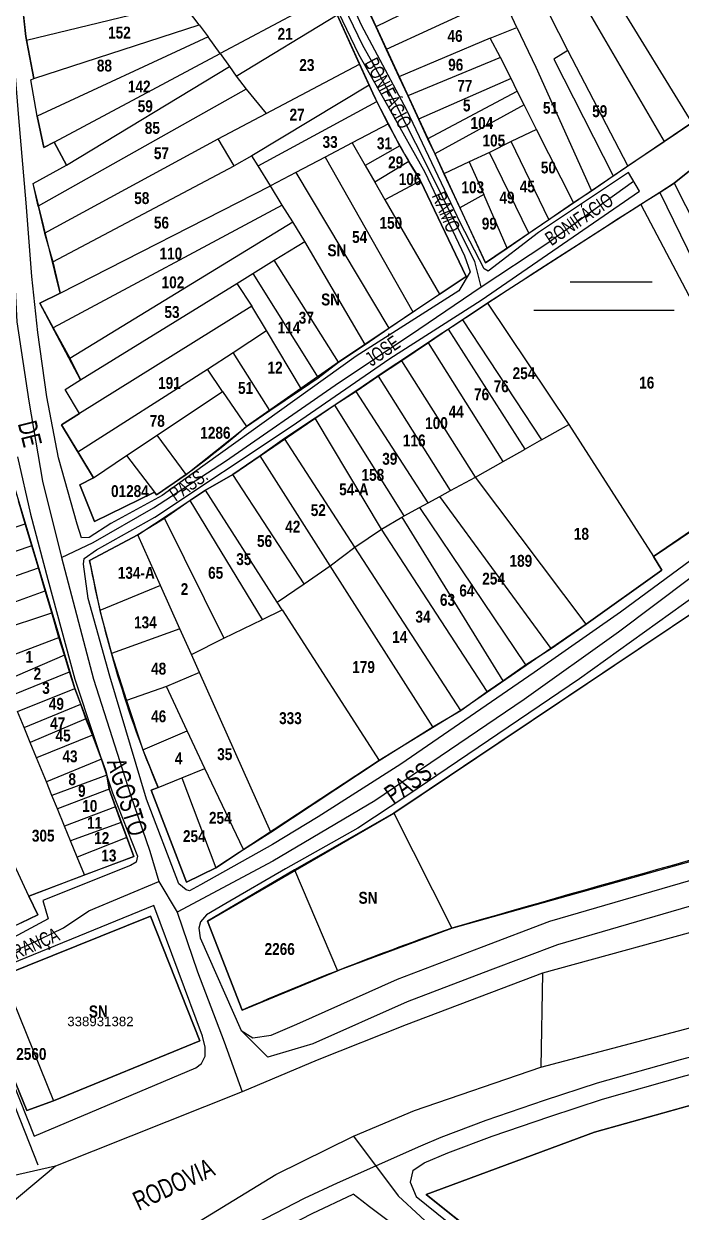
# Model space of a CAD drawing. Extents: x 206099 to 208675, y 4843659 to 4845705.
# Drawn here: x 207422.2 to 207560.8, y 4844630.9 to 4844881.7 of the extents above; entities that cross this region are included whole.
import ezdxf
from ezdxf.enums import TextEntityAlignment as Align

# ---------------------------------------------------------------- set-up
doc = ezdxf.new("R2010")
doc.units = 0
doc.header["$LTSCALE"] = 1.5
doc.header["$MEASUREMENT"] = 0
for name, color, linetype in [('CD-MALHA-LOTES', 40, 'CONTINUOUS'), ('CD_TXT_QUADRA', 7, 'CONTINUOUS'), ('HD-ALAGADO-BREJO', 170, 'CONTINUOUS'), ('RU-QUADRAS', 6, 'CONTINUOUS'), ('SV-EIXO-ROD-ESTR', 7, 'CONTINUOUS'), ('SV-EIXO-RUA-N-PAV', 6, 'CONTINUOUS'), ('SV-EIXO-RUA-PAV', 20, 'CONTINUOUS'), ('SV-FX-DOM-FED', 20, 'CONTINUOUS'), ('SV-ROD-FEDERAIS', 40, 'CONTINUOUS'), ('SV-RUA-NAO-PAV-S-GUIA-C-GUIA', 7, 'CONTINUOUS'), ('SV-RUA-PAVIM-S-GUIA-C-GUIA', 7, 'CONTINUOUS'), ('SV-TXT-ROD-FED', 20, 'CONTINUOUS'), ('SV-TXT-RUA-N-PAV-S-GUIA-C-GUIA', 7, 'CONTINUOUS'), ('SV-TXT-RUA-PAV-S-GUIA-C-GUIA', 7, 'CONTINUOUS'), ('Th_NmrPort', 7, 'CONTINUOUS')]:
    doc.layers.add(name, color=color, linetype=linetype)
doc.styles.add('ARIAL', font='ARIAL.TTF')
doc.styles.add('MONOTXT', font='ARIAL.TTF', dxfattribs={"height": 0.2})
doc.styles.get("Standard").update_dxf_attribs({"font": 'swisscbo.ttf'})

# ---------------------------------------------------------------- blocks, each defined once
blk = doc.blocks.new('*X3')
at = {"layer": 'HD-ALAGADO-BREJO', "color": 0}
for p, q in [((207537.426369, 4844827.220093), (207554.744621, 4844827.220267)), ((207529.789814, 4844821.219984), (207559.330675, 4844821.22028))]:
    blk.add_line(p, q, dxfattribs=at)

msp = doc.modelspace()

# ---------------------------------------------------------------- linework, layer by layer
at = {"layer": 'CD-MALHA-LOTES', "linetype": 'Continuous'}
for p, q in [((207531.02, 4844912.99), (207563.09, 4844860.8)), ((207536.94, 4844876.04), (207520.08, 4844909.11)), ((207525.6, 4844911.15), (207557.23, 4844856.83)), ((207526.16, 4844880.89), (207520.62, 4844892.85)), ((207421.49, 4844889.63), (207422.63, 4844878.98)), ((207515.17, 4844890.19), (207496.42, 4844881.03)), ((207486.47, 4844887.58), (207463.59, 4844875.39)), ((207422.79, 4844878.24), (207455.59, 4844886.18)), ((207459.17, 4844881.43), (207455.59, 4844886.18)), ((207494.16, 4844885.92), (207496.42, 4844881.03)), ((207517.58, 4844885), (207498.65, 4844876.22)), ((207424.32, 4844870.1), (207459.17, 4844881.43)), ((207459.17, 4844881.43), (207461.09, 4844878.92)), ((207466.99, 4844870.59), (207488.3, 4844883.54)), ((207493.02, 4844873.14), (207488.3, 4844883.54)), ((207422.63, 4844878.98), (207422.79, 4844878.24)), ((207461.09, 4844878.92), (207425.06, 4844862.21)), ((207463.59, 4844875.39), (207461.09, 4844878.92)), ((207496.42, 4844881.03), (207498.65, 4844876.22)), ((207520.54, 4844878.65), (207526.16, 4844880.89)), ((207526.16, 4844880.89), (207530.2, 4844872.53)), ((207422.79, 4844878.24), (207424.32, 4844870.1)), ((207520.54, 4844878.65), (207501.32, 4844870.45)), ((207522.73, 4844874.55), (207520.54, 4844878.65)), ((207428.62, 4844856.7), (207463.59, 4844875.39)), ((207463.59, 4844875.39), (207465.58, 4844872.69)), ((207498.65, 4844876.22), (207501.32, 4844870.45)), ((207522.73, 4844874.55), (207503.17, 4844866.44)), ((207524.95, 4844870.1), (207522.73, 4844874.55)), ((207536.94, 4844876.04), (207533.97, 4844874.23)), ((207533.97, 4844874.23), (207546.47, 4844849.57)), ((207549.57, 4844851.67), (207536.94, 4844876.04)), ((207431.23, 4844851.84), (207465.58, 4844872.69)), ((207465.58, 4844872.69), (207466.99, 4844870.59)), ((207473.29, 4844862.73), (207493.02, 4844873.14)), ((207495.03, 4844868.7), (207493.02, 4844873.14)), ((207530.2, 4844872.53), (207541.91, 4844846.42)), ((207423.67, 4844869.83), (207424.32, 4844870.1)), ((207425.06, 4844862.21), (207423.67, 4844869.83)), ((207466.99, 4844870.59), (207469.1, 4844867.9)), ((207501.32, 4844870.45), (207503.17, 4844866.44)), ((207524.95, 4844870.1), (207505.42, 4844861.58)), ((207526.26, 4844867.47), (207524.95, 4844870.1)), ((207469.1, 4844867.9), (207425.28, 4844843.19)), ((207469.1, 4844867.9), (207473.29, 4844862.73)), ((207495.03, 4844868.7), (207470.32, 4844853.81)), ((207495.79, 4844867.04), (207495.03, 4844868.7)), ((207496.65, 4844865.27), (207495.79, 4844867.04)), ((207503.17, 4844866.44), (207505.42, 4844861.58)), ((207507.35, 4844857.41), (207526.26, 4844867.47)), ((207527.7, 4844864.58), (207526.26, 4844867.47)), ((207471.62, 4844851.71), (207496.65, 4844865.27)), ((207499.13, 4844860.56), (207496.65, 4844865.27)), ((207527.7, 4844864.58), (207508.86, 4844854.2)), ((207530.29, 4844859.4), (207527.7, 4844864.58)), ((207425.06, 4844862.21), (207426.47, 4844855.6)), ((207463.17, 4844857.37), (207473.29, 4844862.73)), ((207505.42, 4844861.58), (207507.35, 4844857.41)), ((207499.13, 4844860.56), (207491.45, 4844856.52)), ((207501.51, 4844855.95), (207499.13, 4844860.56)), ((207530.29, 4844859.4), (207524.98, 4844856.84)), ((207538.13, 4844843.96), (207530.29, 4844859.4)), ((207557.23, 4844856.83), (207563.09, 4844860.8)), ((207426.47, 4844855.6), (207428.62, 4844856.7)), ((207426.61, 4844837.48), (207463.17, 4844857.37)), ((207428.62, 4844856.7), (207431.23, 4844851.84)), ((207466.55, 4844851.71), (207463.17, 4844857.37)), ((207491.45, 4844856.52), (207485.75, 4844853.54)), ((207491.45, 4844856.52), (207494.18, 4844851.79)), ((207507.35, 4844857.41), (207508.86, 4844854.2)), ((207524.98, 4844856.84), (207520.42, 4844854.54)), ((207532.94, 4844840.39), (207524.98, 4844856.84)), ((207549.57, 4844851.67), (207557.23, 4844856.83)), ((207501.51, 4844855.95), (207494.18, 4844851.79)), ((207503.43, 4844852.6), (207501.51, 4844855.95)), ((207508.86, 4844854.2), (207510.81, 4844850.04)), ((207520.42, 4844854.54), (207516.14, 4844852.54)), ((207528.73, 4844837.46), (207520.42, 4844854.54)), ((207567.05, 4844854.22), (207559.33, 4844848.04)), ((207424.16, 4844848), (207431.23, 4844851.84)), ((207428.32, 4844831.43), (207466.55, 4844851.71)), ((207470.32, 4844853.81), (207466.55, 4844851.71)), ((207471.62, 4844851.71), (207470.32, 4844853.81)), ((207474.22, 4844847.5), (207471.62, 4844851.71)), ((207485.75, 4844853.54), (207479.58, 4844850.3)), ((207485.75, 4844853.54), (207504.25, 4844820.91)), ((207494.18, 4844851.79), (207496.26, 4844848.22)), ((207503.43, 4844852.6), (207496.26, 4844848.22)), ((207505.89, 4844848.53), (207503.43, 4844852.6)), ((207516.14, 4844852.54), (207510.81, 4844850.04)), ((207516.14, 4844852.54), (207519.2, 4844845.68)), ((207546.47, 4844849.57), (207549.57, 4844851.67)), ((207479.58, 4844850.3), (207474.22, 4844847.5)), ((207479.58, 4844850.3), (207499.22, 4844817.45)), ((207510.81, 4844850.04), (207514.13, 4844842.85)), ((207541.91, 4844846.42), (207546.47, 4844849.57)), ((207425.28, 4844843.19), (207424.16, 4844848)), ((207429.87, 4844824.84), (207474.22, 4844847.5)), ((207476.71, 4844843.42), (207474.22, 4844847.5)), ((207496.26, 4844848.22), (207498.37, 4844844.54)), ((207505.89, 4844848.53), (207498.37, 4844844.54)), ((207515.49, 4844828.32), (207505.89, 4844848.53)), ((207538.13, 4844843.96), (207541.91, 4844846.42)), ((207559.33, 4844848.04), (207556.32, 4844846.09)), ((207559.33, 4844848.04), (207576.2, 4844814.73)), ((207498.37, 4844844.54), (207509.88, 4844824.62)), ((207519.2, 4844845.68), (207514.13, 4844842.85)), ((207524.14, 4844834.36), (207519.2, 4844845.68)), ((207532.94, 4844840.39), (207538.13, 4844843.96)), ((207556.32, 4844846.09), (207552.3, 4844843.51)), ((207556.32, 4844846.09), (207572.61, 4844812.61)), ((207425.28, 4844843.19), (207426.61, 4844837.48)), ((207476.71, 4844843.42), (207428.44, 4844817.55)), ((207478.91, 4844839.87), (207476.71, 4844843.42)), ((207514.13, 4844842.85), (207519.59, 4844831.24)), ((207552.3, 4844843.51), (207519.98, 4844822.71)), ((207552.3, 4844843.51), (207567.5, 4844814.7)), ((207431.95, 4844811.09), (207478.91, 4844839.87)), ((207481.46, 4844835.77), (207478.91, 4844839.87)), ((207528.73, 4844837.46), (207532.94, 4844840.39)), ((207426.61, 4844837.48), (207428.32, 4844831.43)), ((207524.14, 4844834.36), (207528.73, 4844837.46)), ((207475.03, 4844831.78), (207481.46, 4844835.77)), ((207494.17, 4844814.02), (207481.46, 4844835.77)), ((207519.59, 4844831.24), (207524.14, 4844834.36)), ((207428.32, 4844831.43), (207429.87, 4844824.84)), ((207470.53, 4844828.99), (207475.03, 4844831.78)), ((207488.6, 4844810.24), (207475.03, 4844831.78)), ((207467.11, 4844826.87), (207470.53, 4844828.99)), ((207470.53, 4844828.99), (207484.3, 4844807)), ((207434.17, 4844806.53), (207467.11, 4844826.87)), ((207467.11, 4844826.87), (207470.29, 4844822.08)), ((207509.88, 4844824.62), (207515.49, 4844828.32)), ((207429.87, 4844824.84), (207425.63, 4844822.74)), ((207504.25, 4844820.91), (207509.88, 4844824.62)), ((207425.63, 4844822.74), (207428.44, 4844817.55)), ((207470.29, 4844822.08), (207433.98, 4844799.43)), ((207473.38, 4844816.93), (207470.29, 4844822.08)), ((207519.98, 4844822.71), (207514.72, 4844819.18)), ((207519.98, 4844822.71), (207537.14, 4844797.15)), ((207499.22, 4844817.45), (207504.25, 4844820.91)), ((207514.72, 4844819.18), (207511.8, 4844817.22)), ((207514.72, 4844819.18), (207531.35, 4844793.87)), ((207428.44, 4844817.55), (207431.95, 4844811.09)), ((207466.36, 4844812.28), (207473.38, 4844816.93)), ((207480.77, 4844804.6), (207473.38, 4844816.93)), ((207494.17, 4844814.02), (207499.22, 4844817.45)), ((207511.8, 4844817.22), (207507.57, 4844814.37)), ((207527.9, 4844791.91), (207511.8, 4844817.22)), ((207488.6, 4844810.24), (207494.17, 4844814.02)), ((207507.57, 4844814.37), (207501.94, 4844810.59)), ((207523.29, 4844789.3), (207507.57, 4844814.37)), ((207460.95, 4844808.82), (207466.36, 4844812.28)), ((207474.1, 4844800.05), (207466.36, 4844812.28)), ((207431.95, 4844811.09), (207434.17, 4844806.53)), ((207433.62, 4844791.38), (207460.95, 4844808.82)), ((207464.13, 4844804.12), (207460.95, 4844808.82)), ((207484.3, 4844807), (207488.6, 4844810.24)), ((207501.94, 4844810.59), (207497.03, 4844807.3)), ((207517.44, 4844785.98), (207501.94, 4844810.59)), ((207430.93, 4844804.5), (207434.17, 4844806.53)), ((207480.77, 4844804.6), (207484.3, 4844807)), ((207497.03, 4844807.3), (207492.29, 4844804.12)), ((207512.22, 4844783.17), (207497.03, 4844807.3)), ((207433.98, 4844799.43), (207430.93, 4844804.5)), ((207450.36, 4844794.9), (207464.13, 4844804.12)), ((207464.13, 4844804.12), (207469.16, 4844796.68)), ((207474.1, 4844800.05), (207480.77, 4844804.6)), ((207492.29, 4844804.12), (207487.8, 4844801.17)), ((207507.47, 4844780.61), (207492.29, 4844804.12)), ((207487.8, 4844801.17), (207483.64, 4844798.43)), ((207502.39, 4844777.87), (207487.8, 4844801.17)), ((207433.98, 4844799.43), (207430.19, 4844797.06)), ((207469.16, 4844796.68), (207474.1, 4844800.05)), ((207430.19, 4844797.06), (207433.62, 4844791.38)), ((207456.43, 4844786.56), (207469.16, 4844796.68)), ((207483.64, 4844798.43), (207477.21, 4844794.2)), ((207497.62, 4844775.03), (207483.64, 4844798.43)), ((207531.35, 4844793.87), (207537.14, 4844797.15)), ((207537.14, 4844797.15), (207555, 4844769.27)), ((207443.87, 4844790.55), (207450.36, 4844794.9)), ((207456.43, 4844786.56), (207450.36, 4844794.9)), ((207477.21, 4844794.2), (207472.04, 4844790.51)), ((207492.05, 4844771.27), (207477.21, 4844794.2)), ((207531.35, 4844793.87), (207527.9, 4844791.91)), ((207433.62, 4844791.38), (207436.93, 4844785.9)), ((207523.29, 4844789.3), (207527.9, 4844791.91)), ((207436.93, 4844785.9), (207443.87, 4844790.55)), ((207443.87, 4844790.55), (207449.76, 4844782.88)), ((207472.04, 4844790.51), (207466.32, 4844786.59)), ((207486.84, 4844767.3), (207472.04, 4844790.51)), ((207517.44, 4844785.98), (207523.29, 4844789.3)), ((207450.2, 4844782.3), (207456.43, 4844786.56)), ((207466.32, 4844786.59), (207460.51, 4844783.27)), ((207481.33, 4844763.48), (207466.32, 4844786.59)), ((207555, 4844769.27), (207582.09, 4844787.66)), ((207436.93, 4844785.9), (207434.05, 4844784.37)), ((207434.05, 4844784.37), (207437.15, 4844776.69)), ((207512.22, 4844783.17), (207517.44, 4844785.98)), ((207540.79, 4844754.99), (207517.44, 4844785.98)), ((207437.15, 4844776.69), (207449.76, 4844782.88)), ((207449.76, 4844782.88), (207450.2, 4844782.3)), ((207460.51, 4844783.27), (207457.33, 4844781.07)), ((207475.66, 4844759.67), (207460.51, 4844783.27)), ((207507.47, 4844780.61), (207509.97, 4844781.95)), ((207509.97, 4844781.95), (207512.22, 4844783.17)), ((207533.43, 4844749.89), (207509.97, 4844781.95)), ((207422.53, 4844776.16), (207421.08, 4844781.05)), ((207457.33, 4844781.07), (207451.85, 4844777.31)), ((207472.53, 4844755.97), (207457.33, 4844781.07)), ((207502.39, 4844777.87), (207505.68, 4844779.64)), ((207505.68, 4844779.64), (207507.47, 4844780.61)), ((207505.68, 4844779.64), (207527.98, 4844746.41)), ((207399.97, 4844768.58), (207422.53, 4844776.16)), ((207423.9, 4844771.55), (207422.53, 4844776.16)), ((207451.85, 4844777.31), (207446.24, 4844773.83)), ((207451.85, 4844777.31), (207464.42, 4844752.02)), ((207497.62, 4844775.03), (207501.92, 4844777.6)), ((207501.92, 4844777.6), (207502.39, 4844777.87)), ((207501.92, 4844777.6), (207523.25, 4844743.03)), ((207446.24, 4844773.83), (207436.1, 4844768.46)), ((207451.03, 4844763.13), (207446.24, 4844773.83)), ((207492.05, 4844771.27), (207497.62, 4844775.03)), ((207519.94, 4844740.79), (207497.62, 4844775.03)), ((207587.57, 4844773.69), (207500.25, 4844715.11)), ((207423.9, 4844771.55), (207401.61, 4844763.81)), ((207425.29, 4844766.88), (207423.9, 4844771.55)), ((207486.84, 4844767.3), (207492.05, 4844771.27)), ((207514.36, 4844736.81), (207492.05, 4844771.27)), ((207556.75, 4844766.38), (207555, 4844769.27)), ((207403.25, 4844759.21), (207425.29, 4844766.88)), ((207426.74, 4844762.01), (207425.29, 4844766.88)), ((207436.1, 4844768.46), (207438.24, 4844757.85)), ((207481.33, 4844763.48), (207486.84, 4844767.3)), ((207508.49, 4844733.35), (207486.84, 4844767.3)), ((207540.79, 4844754.99), (207556.75, 4844766.38)), ((207408.26, 4844755.29), (207426.74, 4844762.01)), ((207428.12, 4844757.42), (207426.74, 4844762.01)), ((207451.03, 4844763.13), (207438.24, 4844757.85)), ((207455.13, 4844753.99), (207451.03, 4844763.13)), ((207475.66, 4844759.67), (207481.33, 4844763.48)), ((207476.72, 4844758.02), (207475.66, 4844759.67)), ((207409.57, 4844751.2), (207428.12, 4844757.42)), ((207429.58, 4844752.18), (207428.12, 4844757.42)), ((207438.24, 4844757.85), (207440.71, 4844748.83)), ((207472.53, 4844755.97), (207476.72, 4844758.02)), ((207476.72, 4844758.02), (207497.12, 4844726.24)), ((207455.13, 4844753.99), (207440.71, 4844748.83)), ((207457.56, 4844748.56), (207455.13, 4844753.99)), ((207464.42, 4844752.02), (207472.53, 4844755.97)), ((207533.43, 4844749.89), (207540.79, 4844754.99)), ((207416.56, 4844747.21), (207429.58, 4844752.18)), ((207430.77, 4844748.43), (207429.58, 4844752.18)), ((207457.56, 4844748.56), (207464.42, 4844752.02)), ((207440.71, 4844748.83), (207443.86, 4844738.9)), ((207459.24, 4844744.8), (207457.56, 4844748.56)), ((207527.98, 4844746.41), (207533.43, 4844749.89)), ((207430.77, 4844748.43), (207418.28, 4844743.02)), ((207431.87, 4844744.97), (207430.77, 4844748.43)), ((207523.25, 4844743.03), (207527.98, 4844746.41)), ((207419.55, 4844739.91), (207431.87, 4844744.97)), ((207433, 4844741.41), (207431.87, 4844744.97)), ((207459.24, 4844744.8), (207452.33, 4844741.86)), ((207474.33, 4844711.11), (207459.24, 4844744.8)), ((207420.92, 4844736.56), (207433, 4844741.41)), ((207434.23, 4844738.1), (207433, 4844741.41)), ((207452.33, 4844741.86), (207443.86, 4844738.9)), ((207456.69, 4844732.46), (207452.33, 4844741.86)), ((207519.94, 4844740.79), (207523.25, 4844743.03)), ((207443.86, 4844738.9), (207447.28, 4844728.47)), ((207514.36, 4844736.81), (207519.94, 4844740.79)), ((207422.3, 4844733.17), (207420.92, 4844736.56)), ((207422.3, 4844733.17), (207434.23, 4844738.1)), ((207435.31, 4844735.04), (207434.23, 4844738.1)), ((207508.49, 4844733.35), (207514.36, 4844736.81)), ((207435.31, 4844735.04), (207423.58, 4844730.04)), ((207436.68, 4844731.57), (207435.31, 4844735.04)), ((207423.58, 4844730.04), (207422.3, 4844733.17)), ((207436.68, 4844731.57), (207424.9, 4844726.8)), ((207438.6, 4844726.49), (207436.68, 4844731.57)), ((207447.28, 4844728.47), (207456.69, 4844732.46)), ((207460.36, 4844724.55), (207456.69, 4844732.46)), ((207497.12, 4844726.24), (207508.49, 4844733.35)), ((207424.9, 4844726.8), (207423.58, 4844730.04)), ((207447.28, 4844728.47), (207450.53, 4844720.54)), ((207423.25, 4844697.63), (207409.17, 4844728.03)), ((207426.97, 4844721.74), (207424.9, 4844726.8)), ((207438.6, 4844726.49), (207426.97, 4844721.74)), ((207439.73, 4844723.14), (207438.6, 4844726.49)), ((207474.33, 4844711.11), (207497.12, 4844726.24)), ((207455.54, 4844722.58), (207460.36, 4844724.55)), ((207468.57, 4844707.42), (207460.36, 4844724.55)), ((207428.14, 4844718.86), (207426.97, 4844721.74)), ((207439.73, 4844723.14), (207428.14, 4844718.86)), ((207440.22, 4844720.17), (207439.73, 4844723.14)), ((207450.53, 4844720.54), (207455.54, 4844722.58)), ((207455.54, 4844722.58), (207462.7, 4844703.6)), ((207429.3, 4844716.05), (207428.14, 4844718.86)), ((207440.22, 4844720.17), (207429.3, 4844716.05)), ((207441.58, 4844716.45), (207440.22, 4844720.17)), ((207450.53, 4844720.54), (207449.07, 4844719.98)), ((207449.07, 4844719.98), (207456.5, 4844700.58)), ((207430.8, 4844712.39), (207429.3, 4844716.05)), ((207441.58, 4844716.45), (207430.8, 4844712.39)), ((207442.78, 4844713.18), (207441.58, 4844716.45)), ((207512.49, 4844690.86), (207602.72, 4844716.2)), ((207500.25, 4844715.11), (207479.33, 4844703.13)), ((207500.25, 4844715.11), (207512.49, 4844690.86)), ((207432.06, 4844709.31), (207430.8, 4844712.39)), ((207442.78, 4844713.18), (207432.06, 4844709.31)), ((207443.94, 4844710), (207442.78, 4844713.18)), ((207468.57, 4844707.42), (207474.33, 4844711.11)), ((207433.49, 4844705.81), (207432.06, 4844709.31)), ((207443.94, 4844710), (207433.49, 4844705.81)), ((207445.41, 4844705.99), (207443.94, 4844710)), ((207434.99, 4844702.12), (207445.41, 4844705.99)), ((207462.7, 4844703.6), (207468.57, 4844707.42)), ((207434.99, 4844702.12), (207433.49, 4844705.81)), ((207456.5, 4844700.58), (207462.7, 4844703.6)), ((207423.25, 4844697.63), (207434.99, 4844702.12)), ((207479.33, 4844703.13), (207460.92, 4844692.34)), ((207479.33, 4844703.13), (207488.38, 4844681.86)), ((207425.18, 4844693.63), (207423.25, 4844697.63)), ((207448.93, 4844693.37), (207417.83, 4844680.88)), ((207421.66, 4844691.97), (207425.18, 4844693.63)), ((207459.3, 4844667.05), (207448.93, 4844693.37)), ((207460.92, 4844692.34), (207468.29, 4844673.58)), ((207488.98, 4844682.11), (207512.49, 4844690.86)), ((207468.29, 4844673.58), (207488.38, 4844681.86)), ((207488.38, 4844681.86), (207488.98, 4844682.11)), ((207418.59, 4844678.99), (207428.45, 4844654.42)), ((207412.86, 4844676.73), (207422.88, 4844652.41)), ((207428.45, 4844654.42), (207459.3, 4844667.05)), ((207578.73, 4844657.94), (207542.52, 4844647.84)), ((207422.88, 4844652.41), (207428.45, 4844654.42)), ((207542.52, 4844647.84), (207507.05, 4844634.66)), ((207507.05, 4844634.66), (207524.42, 4844620.81))]:
    msp.add_line(p, q, dxfattribs=at)
at = {"layer": 'RU-QUADRAS', "color": 6, "linetype": 'Continuous'}
for points in [[(207460.92, 4844692.34), (207500.25, 4844715.11), (207587.57, 4844773.69), (207685.66, 4844873.52), (207672.97, 4845001.86), (207824.88, 4845015.55), (207828.76, 4844816.73), (207828.73, 4844807.22, -0.15375), (207825.55, 4844797.59, -0.071764), (207818.64, 4844789.76), (207793.58, 4844776.85), (207753.51, 4844759.18), (207712.45, 4844745.02, 0.008471), (207512.49, 4844690.86, 0.017375), (207468.29, 4844673.58)], [(207507.05, 4844634.66), (207542.52, 4844647.84), (207578.73, 4844657.94), (207651.06, 4844598.25, -0.008883), (207697.09, 4844563.78), (207697.24, 4844558.62), (207675.92, 4844540.84), (207677.92, 4844538.34), (207658.5, 4844518.71), (207524.42, 4844620.81)]]:
    msp.add_lwpolyline(points, format="xyb", close=True, dxfattribs=at)
for points in [[(207478.29, 4844905.61), (207495.79, 4844867.04, 0.028539), (207505.89, 4844848.53), (207515.49, 4844828.32), (207488.6, 4844810.24), (207469.16, 4844796.68, -0.035968), (207450.2, 4844782.3), (207449.76, 4844782.88), (207437.15, 4844776.69), (207434.05, 4844784.37), (207436.93, 4844785.9), (207430.19, 4844797.06), (207433.98, 4844799.43), (207430.93, 4844804.5), (207434.17, 4844806.53), (207425.63, 4844822.74), (207429.87, 4844824.84), (207424.16, 4844848), (207431.23, 4844851.84), (207428.62, 4844856.7), (207426.47, 4844855.6), (207425.06, 4844862.21), (207423.67, 4844869.83), (207424.32, 4844870.1), (207422.63, 4844878.98), (207419.07, 4844912.33)], [(207589.94, 4844793.15), (207555, 4844769.27), (207556.75, 4844766.38), (207540.79, 4844754.99), (207514.36, 4844736.81), (207497.12, 4844726.24), (207462.7, 4844703.6), (207456.5, 4844700.58), (207449.07, 4844719.98), (207450.53, 4844720.54, -0.051767), (207436.1, 4844768.46), (207446.24, 4844773.83), (207460.51, 4844783.27), (207466.32, 4844786.59, -0.010261), (207559.33, 4844848.04), (207567.05, 4844854.22)], [(207418.85, 4844788.56), (207433, 4844741.41), (207438.6, 4844726.49, -0.081086), (207440.22, 4844720.17), (207445.41, 4844705.99), (207423.25, 4844697.63), (207425.18, 4844693.63), (207418.03, 4844690.25)]]:
    msp.add_lwpolyline(points, format="xyb", dxfattribs=at)
msp.add_lwpolyline([(207563.09, 4844860.8), (207519.59, 4844831.24), (207485.72, 4844904.59)], dxfattribs=at)
msp.add_lwpolyline([(207412.86, 4844676.73), (207418.59, 4844678.99), (207417.83, 4844680.88), (207448.93, 4844693.37), (207459.3, 4844667.05), (207428.45, 4844654.42), (207422.88, 4844652.41)], close=True, dxfattribs=at)
at = {"layer": 'SV-EIXO-ROD-ESTR', "flags": 128}
for points in [[(207843.22, 4844789.29), (207835.08, 4844785.19), (207796.49, 4844764.1), (207752.85, 4844744.57), (207706.85, 4844728.87), (207656.1, 4844714.63), (207605.71, 4844700.75), (207569.44, 4844691.74), (207531.62, 4844681.36), (207502.87, 4844670.44), (207484.04, 4844662.99), (207468.27, 4844656.35), (207428.92, 4844640.63), (207393.21, 4844610.75), (207376.55, 4844596.61), (207337.34, 4844564.74), (207264.53, 4844504.68)], [(207299.37, 4844504.68), (207347.2, 4844544.11), (207392.84, 4844581.88), (207429.98, 4844608.98), (207452.91, 4844625.16), (207475.36, 4844638.86), (207491.72, 4844646.95), (207504.57, 4844652.37), (207531.22, 4844661.5), (207569.08, 4844671.5), (207631.45, 4844687.43), (207681.84, 4844700.93), (207729.12, 4844713.71), (207773.3, 4844728.87), (207814.56, 4844748.22), (207845.05, 4844765.74)], [(207531.62, 4844681.36), (207531.22, 4844661.5)], [(207428.92, 4844640.63), (207387.34, 4844631.21), (207359.88, 4844624.55), (207316.88, 4844613.66), (207296.65, 4844611.25), (207287.44, 4844614.29), (207277.69, 4844617.6), (207265.74, 4844625.72), (207252.4, 4844639.84), (207241.42, 4844661.03), (207238.67, 4844668.87)]]:
    msp.add_lwpolyline(points, dxfattribs=at)
at = {"layer": 'SV-EIXO-RUA-N-PAV', "flags": 128}
for points in [[(207412.19, 4844956.57), (207412.26, 4844949.83), (207412.74, 4844939.34), (207413.83, 4844921.95), (207415.11, 4844905.54), (207416.02, 4844890.64), (207417.26, 4844868.68), (207417.87, 4844857.33), (207419.69, 4844839.13), (207420.78, 4844818.8), (207423.25, 4844802.08), (207426.15, 4844785.14), (207430.16, 4844769.09), (207436.92, 4844743.38), (207444.69, 4844718.99), (207448.81, 4844707.1), (207450.72, 4844700.73), (207454.57, 4844694.25)], [(207518.66, 4844826.15), (207517.32, 4844831.5), (207513.98, 4844838.19), (207507.07, 4844852.12), (207500.6, 4844864.83), (207493.69, 4844877.09), (207485.89, 4844893.36), (207481.66, 4844904.51), (207479.43, 4844917.21), (207478.03, 4844927.33)], [(207425.26, 4844640.83), (207409.22, 4844681.35), (207402.98, 4844693.98), (207398.08, 4844706.22), (207384.77, 4844743.04), (207378.24, 4844768.68), (207373.34, 4844792.84), (207368.77, 4844809.82), (207364.52, 4844825.49), (207359.3, 4844840.68), (207357.67, 4844847.54), (207356.03, 4844857.01), (207355.71, 4844863.86), (207356.98, 4844867.85)], [(207430.16, 4844769.09), (207436.85, 4844772.21), (207449.56, 4844779.57), (207464.72, 4844789.38), (207487.9, 4844805.42), (207505.51, 4844817.24), (207518.66, 4844826.15), (207532.48, 4844835.29), (207550.76, 4844848.45)], [(207348.2, 4844653.57), (207355.15, 4844658.73), (207382.58, 4844670.73), (207401.22, 4844679.12), (207409.22, 4844681.35), (207423.33, 4844687.38), (207430.56, 4844690.95), (207435.93, 4844694.52), (207450.72, 4844700.73)], [(207491.72, 4844646.95), (207501.17, 4844634.36), (207510.56, 4844625.68), (207529.05, 4844611.11), (207550.76, 4844594.45), (207578.42, 4844573.37), (207599.43, 4844556.84), (207624.99, 4844536.46), (207647.54, 4844519.51), (207656.93, 4844513)]]:
    msp.add_lwpolyline(points, dxfattribs=at)
at = {"layer": 'SV-EIXO-RUA-PAV', "flags": 128}
for points in [[(207667.96, 4845007.69), (207671.07, 4844969.84), (207679.2, 4844891.65), (207679.51, 4844883.36), (207678.72, 4844875.4), (207676.01, 4844869.51), (207646.55, 4844840.45), (207612.23, 4844806.13), (207590.25, 4844785.98), (207570.35, 4844770.38), (207547.58, 4844753.34), (207527.75, 4844739.08), (207496.22, 4844717.74), (207474.72, 4844705), (207454.57, 4844694.25)], [(207454.57, 4844694.25), (207458.87, 4844681.67), (207464.45, 4844666.86), (207468.27, 4844656.35)]]:
    msp.add_lwpolyline(points, dxfattribs=at)
at = {"layer": 'SV-FX-DOM-FED', "flags": 128}
for points in [[(207468.05, 4844669.29), (207470.52, 4844667.69), (207474.38, 4844668.25), (207479.77, 4844670.58), (207501.04, 4844680.11), (207518.71, 4844686.87), (207533.1, 4844692.3), (207572.3, 4844703.72), (207607.66, 4844711.9), (207656.3, 4844724.19), (207705.02, 4844737.15), (207726.93, 4844743.92), (207749.94, 4844752.55), (207806.63, 4844780.2), (207816.88, 4844785.87), (207822.86, 4844790.04), (207829.5, 4844795.54)], [(207504.24, 4844639.72), (207506.64, 4844641.32), (207511.6, 4844643.43), (207520.94, 4844646.97), (207533.13, 4844651.12), (207544.26, 4844654.79), (207561.63, 4844659.67), (207572.89, 4844662.62)], [(207439.46, 4844605.07), (207462.99, 4844620.29), (207483.02, 4844630.63), (207491.65, 4844634.7)]]:
    msp.add_lwpolyline(points, dxfattribs=at)
at = {"layer": 'SV-ROD-FEDERAIS', "flags": 128}
for points in [[(207829.35, 4844791.99), (207825.28, 4844787.34), (207818.79, 4844782.81), (207808.29, 4844777), (207751.36, 4844749.24), (207728.1, 4844740.51), (207706.01, 4844733.69), (207657.21, 4844720.71), (207608.7, 4844707.55), (207573.59, 4844698.68), (207534.75, 4844687.36), (207520.56, 4844682.01), (207503.03, 4844675.3), (207483.13, 4844666.47), (207473.67, 4844663.65), (207468.05, 4844669.29)], [(207505.94, 4844644.93), (207510.25, 4844646.77), (207519.72, 4844650.36), (207531.99, 4844654.54), (207543.2, 4844658.24), (207560.69, 4844663.15), (207569.48, 4844665.45), (207589.94, 4844670.88), (207621.51, 4844678.94), (207655.11, 4844687.74), (207694.94, 4844698.4), (207726.71, 4844707.31), (207750.7, 4844715.06), (207771.79, 4844723.3), (207792.14, 4844732.03), (207810.48, 4844740.48), (207831.83, 4844751.7), (207850.48, 4844762.59)], [(207424.43, 4844646.98), (207458.51, 4844661.35), (207459.72, 4844662.33)], [(207438.26, 4844608.58), (207461.19, 4844623.41), (207481.42, 4844633.86), (207488.34, 4844637.12), (207505.94, 4844644.93)]]:
    msp.add_lwpolyline(points, dxfattribs=at)
at = {"layer": 'SV-RUA-NAO-PAV-S-GUIA-C-GUIA', "flags": 128}
for points in [[(207456.47, 4844698.93), (207454.89, 4844700.17), (207448.08, 4844718.04), (207440.38, 4844744.04), (207435.79, 4844760.4), (207434.78, 4844767.63), (207434.95, 4844768.88), (207437.54, 4844770.67), (207449.86, 4844777.55), (207478.56, 4844796.67), (207499.37, 4844811.06), (207518.64, 4844823.34), (207552.01, 4844846.36), (207549.69, 4844850.31), (207530.76, 4844837.63), (207520.16, 4844829.51), (207519.27, 4844829.98), (207514.21, 4844839.76), (207503.01, 4844863.48), (207493.41, 4844881.41), (207486.45, 4844896.73)], [(207485.19, 4844891.16), (207492.79, 4844875.27), (207499.56, 4844863.31), (207506.76, 4844850.33), (207515.17, 4844832.73), (207516.36, 4844829.3), (207513.98, 4844825.3), (207492.33, 4844811.57), (207472.93, 4844797.6), (207457.73, 4844786.68), (207451.4, 4844782.12), (207440.59, 4844776.21), (207435.99, 4844773.26), (207434.39, 4844773.2), (207433.49, 4844776.12), (207429.56, 4844790.12), (207427.05, 4844802.99), (207425.16, 4844816.5), (207423.89, 4844828.38), (207422.73, 4844843.92), (207421.17, 4844861.83), (207418.87, 4844890.85)], [(207420.88, 4844790.3), (207423.6, 4844778.18), (207427.31, 4844764.44), (207433, 4844743.41), (207440.92, 4844719.41), (207446.21, 4844706.07), (207445.93, 4844704.81), (207444.69, 4844704.07), (207426.24, 4844696.66), (207427.32, 4844692.79), (207410.95, 4844684.03)], [(207449.66, 4844695.63), (207412.93, 4844680.63), (207411.81, 4844679.64), (207411.81, 4844678.53), (207424.43, 4844646.98)], [(207504.24, 4844639.72), (207503.67, 4844637.24), (207504.92, 4844634.23), (207511.47, 4844628.98), (207552.54, 4844597.02), (207588.44, 4844569.09), (207628.98, 4844537.74), (207655.69, 4844517.77), (207657.68, 4844517.23), (207659.5, 4844518.44), (207678.8, 4844537.72), (207697.56, 4844557.11), (207698.78, 4844560.94), (207698.69, 4844564.09), (207696.49, 4844566.69), (207652.26, 4844600.52), (207615.58, 4844629.78), (207581.32, 4844657.63), (207576.48, 4844660.67), (207572.89, 4844662.62)], [(207646.12, 4844504.74), (207651.37, 4844510.16), (207650.02, 4844514), (207631.2, 4844528.38), (207605.14, 4844548.04), (207574.4, 4844571.66), (207549.83, 4844590.98), (207495.08, 4844632.05), (207493.51, 4844633.34), (207491.65, 4844634.7)]]:
    msp.add_lwpolyline(points, dxfattribs=at)
at = {"layer": 'SV-RUA-PAVIM-S-GUIA-C-GUIA', "flags": 128}
for points in [[(207608, 4844805.93), (207596.83, 4844795.55), (207590.74, 4844790.73), (207569.67, 4844773.49), (207548.03, 4844757.52), (207529.85, 4844744.77), (207501.7, 4844725.44), (207484.3, 4844714.37), (207474.69, 4844708.53), (207459.44, 4844699.97), (207457.16, 4844698.72), (207456.47, 4844698.93)], [(207572.25, 4844767.08), (207539.42, 4844743.45), (207502.97, 4844718.75), (207492.65, 4844711.93), (207482.54, 4844706.25), (207477.39, 4844703.36), (207464.81, 4844696.04), (207460.77, 4844693.63), (207459.44, 4844692.16), (207459.11, 4844690.82), (207459.38, 4844688.81), (207468.05, 4844669.29)], [(207459.72, 4844662.33), (207460.45, 4844663.81), (207460.49, 4844665.72), (207459.88, 4844668.07), (207449.66, 4844695.63)]]:
    msp.add_lwpolyline(points, dxfattribs=at)

# ---------------------------------------------------------------- block references
at = {"layer": 'HD-ALAGADO-BREJO'}
msp.add_blockref('*X3', (0, 0), dxfattribs=at)

# ---------------------------------------------------------------- texts
at = {"layer": 'CD_TXT_QUADRA', "color": 7, "linetype": 'Continuous', "style": 'MONOTXT'}
msp.add_text('338931382', height=2, dxfattribs=at).set_placement((207431.38, 4844670.17))
at = {"layer": 'SV-TXT-ROD-FED', "style": 'ARIAL', "width": 0.7}
msp.add_text('RODOVIA', height=4, rotation=25.0256, dxfattribs=at).set_placement((207446.46, 4844631.2))
at = {"layer": 'SV-TXT-RUA-N-PAV-S-GUIA-C-GUIA', "style": 'ARIAL', "width": 0.7}
for s, height, rotation, p in [('BONIFÁCIO', 3, 298, (207494, 4844873.45)), ('RAMO', 3, 293, (207508.18, 4844845.4)), ('BONIFÁCIO', 3, 34, (207533.47, 4844834.7)), ('PASS.                                                   JOSÉ', 3, 34.5782, (207454.23, 4844780.78)), ('DE', 4, 284, (207420.92, 4844797.32)), ('AGOSTO', 4, 287, (207439.69, 4844725.95)), ('ESPERANÇA', 3, 24, (207413.49, 4844681.01))]:
    msp.add_text(s, height=height, rotation=rotation, dxfattribs=at).set_placement(p)
at = {"layer": 'SV-TXT-RUA-PAV-S-GUIA-C-GUIA', "style": 'ARIAL', "width": 0.7}
msp.add_text('PASS.                                                                    BOA', height=4, rotation=35, dxfattribs=at).set_placement((207500.12, 4844716.9))
at = {"layer": 'Th_NmrPort', "color": 1}
for s, p in [('152', (207439.99, 4844879.81)), ('21', (207475.73, 4844879.54)), ('46', (207511.55, 4844879.11)), ('88', (207437.62, 4844872.85)), ('23', (207480.31, 4844872.98)), ('96', (207511.7, 4844873.03)), ('142', (207444.17, 4844868.43)), ('77', (207513.62, 4844868.59)), ('59', (207446.24, 4844864.29)), ('5', (207514.81, 4844864.44)), ('51', (207531.68, 4844863.95)), ('59', (207542.07, 4844863.23)), ('27', (207478.25, 4844862.51)), ('104', (207516.42, 4844860.74)), ('85', (207447.73, 4844859.7)), ('33', (207485.21, 4844856.74)), ('31', (207496.67, 4844856.45)), ('105', (207518.94, 4844857.04)), ('57', (207449.65, 4844854.37)), ('29', (207499.04, 4844852.45)), ('50', (207531.24, 4844851.36)), ('106', (207501.27, 4844848.9)), ('103', (207514.49, 4844847.18)), ('45', (207526.79, 4844847.35)), ('58', (207445.5, 4844844.89)), ('49', (207522.5, 4844844.99)), ('56', (207449.65, 4844839.71)), ('150', (207497.22, 4844839.66)), ('99', (207518.79, 4844839.51)), ('54', (207491.44, 4844836.68)), ('110', (207450.84, 4844833.19)), ('SN', (207486.25, 4844833.87)), ('102', (207451.28, 4844827.12)), ('SN', (207484.92, 4844823.5)), ('53', (207451.87, 4844820.85)), ('114', (207475.73, 4844817.58)), ('37', (207480.18, 4844819.65)), ('12', (207473.61, 4844809.13)), ('254', (207525.29, 4844807.94)), ('191', (207450.54, 4844805.88)), ('76', (207521.28, 4844805.18)), ('16', (207551.98, 4844805.95)), ('51', (207467.39, 4844804.83)), ('76', (207517.15, 4844803.5)), ('78', (207448.76, 4844797.89)), ('100', (207506.84, 4844797.42)), ('44', (207511.81, 4844799.82)), ('1286', (207459.43, 4844795.37)), ('116', (207502.15, 4844793.76)), ('39', (207497.8, 4844789.89)), ('158', (207493.43, 4844786.49)), ('01284', (207440.61, 4844783.07)), ('54-A', (207488.72, 4844783.43)), ('52', (207482.72, 4844779.06)), ('42', (207477.34, 4844775.58)), ('56', (207471.39, 4844772.54)), ('18', (207538.2, 4844774.06)), ('35', (207467.02, 4844768.72)), ('189', (207524.64, 4844768.36)), ('134-A', (207442.04, 4844765.82)), ('65', (207461.08, 4844765.83)), ('2', (207455.3, 4844762.38)), ('254', (207518.88, 4844764.6)), ('63', (207509.96, 4844760.12)), ('64', (207514.05, 4844762.09)), ('134', (207445.46, 4844755.37)), ('34', (207504.8, 4844756.57)), ('14', (207499.9, 4844752.29)), ('1', (207422.57, 4844748.1)), ('48', (207449.06, 4844745.61)), ('179', (207491.48, 4844745.95)), ('2', (207424.29, 4844744.51)), ('3', (207426.1, 4844741.54)), ('49', (207427.5, 4844738.18)), ('46', (207449.06, 4844735.55)), ('333', (207476.05, 4844735.16)), ('47', (207427.76, 4844734.06)), ('45', (207428.91, 4844731.49)), ('35', (207463, 4844727.57)), ('43', (207430.36, 4844727.11)), ('4', (207454.08, 4844726.67)), ('8', (207431.62, 4844722.28)), ('9', (207433.66, 4844719.81)), ('10', (207434.54, 4844716.64)), ('11', (207435.55, 4844713.06)), ('254', (207461.26, 4844714.13)), ('305', (207423.92, 4844710.36)), ('12', (207437.05, 4844709.87)), ('254', (207455.78, 4844710.27)), ('13', (207438.56, 4844706.18)), ('SN', (207492.81, 4844697.26)), ('2266', (207472.99, 4844686.45)), ('SN', (207435.94, 4844673.29)), ('2560', (207420.62, 4844664.31))]:
    msp.add_text(s, height=2.5, dxfattribs=at).set_placement(p, align=Align.MIDDLE_LEFT)

doc.saveas('drawing.dxf')
